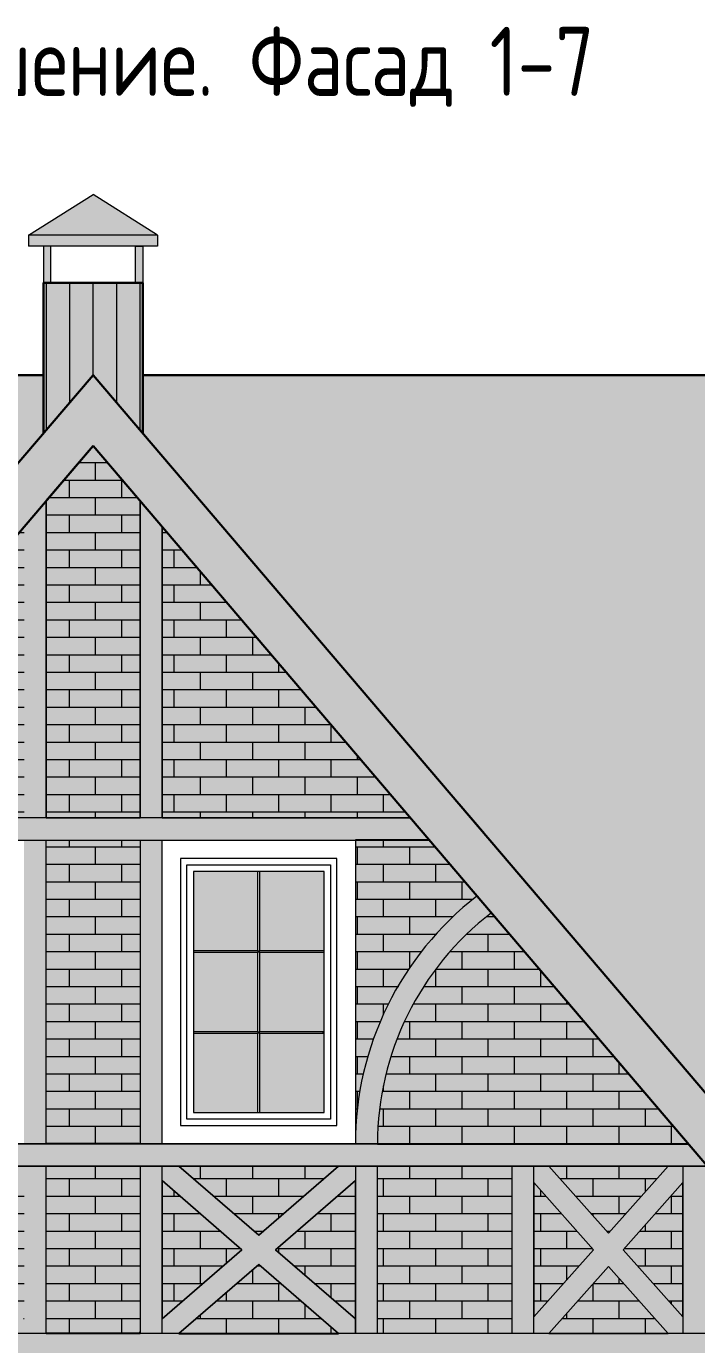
# Model space of a CAD drawing. Header units: millimetres. Extents: x -56498 to 234605, y -296269 to -29969.
# Drawn here: x 214122 to 217763, y -129882 to -122723 of the extents above; entities that cross this region are included whole.
import ezdxf
from ezdxf.enums import TextEntityAlignment as Align

# ---------------------------------------------------------------- set-up
doc = ezdxf.new("R2010")
doc.units = ezdxf.units.MM
doc.header["$LTSCALE"] = 100
for name, color, linetype, lineweight in [('0.3', 7, 'Continuous', 30), ('Примітки 0.09', 200, 'Continuous', 9), ('Тонкі 0.18', 142, 'Continuous', 18), ('Штрихування 0.09', 253, 'Continuous', 9)]:
    doc.layers.add(name, color=color, linetype=linetype, lineweight=lineweight)
doc.styles.add('SPDS', font='SPDS.shx', dxfattribs={"width": 0.9})
pattern_1 = [(0, (15, 0), (125, 200), [220, -30]), (0, (15, 15), (125, 200), [220, -30]), (90, (235, 0), (-125, 200), [200, -200]), (90, (265, 0), (-125, 200), [200, -200])]
pattern_2 = [(0, (0, 0), (0, 94.83851999999999), []), (90, (0, 0), (-142.24, 94.83851999999999), [94.83851999999999, -94.83851999999999])]

msp = doc.modelspace()

# ---------------------------------------------------------------- hatches: boundary and pattern name
at = {"layer": 'Тонкі 0.18', "ltscale": 0.75, "true_color": 0xa64f21}
msp.add_hatch(color=34, dxfattribs=at).paths.add_polyline_path([(214754.1284756208, -124116.628634525), (214714.1284756208, -124116.628634525), (214214.1284756208, -124116.628634525), (214214.1284756208, -124933.0637513297), (214484.1284756208, -124616.628634525), (214754.1284756207, -124933.060644313)])
h = msp.add_hatch(color=34, dxfattribs=at)
h.paths.add_polyline_path([(208484.1320691197, -126486.8684205032), (208482.1811435979, -126487.8888629359), (208482.1811435979, -126424.8364507853), (208909.1712082688, -126424.8364507853), (208909.1712082688, -124616.628634525), (205834.1824293874, -124616.628634525), (205834.1824293874, -126424.8364507853), (206261.1274727, -126424.8364507853), (206261.1274727001, -126487.8888629358), (206259.1765471773, -126486.8655780447), (206259.1765471773, -127679.9268673955), (206259.1765471773, -127723.2224068589), (205834.1824293874, -127723.2224068589), (205834.1824293873, -129216.6558937469), (208909.1712082688, -129216.6558937469), (208909.1712082688, -127723.2224068589), (208484.1320691197, -127723.2224068589), (208484.1320691197, -127679.9268673955)])
h.paths.add_polyline_path([(205834.1824293874, -124616.628634525), (203059.1709601506, -124616.6286345249), (203059.1709601506, -129216.6558937469), (205834.1824293874, -129216.6558937469), (205834.1824293874, -127723.2224068589), (205409.1658009168, -127723.2224068589), (205409.1658009168, -127679.9268673955), (205409.1658009168, -126486.8458681377), (205407.162350478, -126487.8888629358), (205407.162350478, -126424.8364507853), (205834.1824293874, -126424.8364507853)])
h.paths.add_polyline_path([(214214.1284756208, -124933.0637513297), (214214.1284756207, -124616.628634525), (208909.1712082688, -124616.6286345249), (208909.1712082688, -126424.8364507853), (209336.1612729396, -126424.8364507853), (209336.1612729396, -126487.8888629358), (209334.1353118212, -126486.8458681377), (209334.1353118212, -127679.9268673955), (209334.1353118212, -127723.2224068589), (208909.1712082688, -127723.2224068589), (208909.1712082688, -129216.6558937469), (210559.1664682763, -129216.6558937469), (211496.9613594555, -128117.5344690402)])
h = msp.add_hatch(color=34, dxfattribs=at)
h.paths.add_polyline_path([(225909.1235088883, -124616.628634525), (223134.1195432119, -124616.628634525), (223134.1195432119, -126424.8364507853), (223561.1096078823, -126424.8364507853), (223561.1096078822, -126487.8888629358), (223559.1586823605, -126486.8655780452), (223559.1586823605, -127679.9268673955), (223559.1586823605, -127710.7664977583), (223549.1039123642, -127710.7664977583), (223549.1039123643, -127723.2224068589), (223134.1195432119, -127723.2224068589), (223134.1195432119, -129216.655893747), (225909.1235088883, -129216.655893747)])
h.paths.add_polyline_path([(223134.1195432119, -124616.628634525), (220059.1607785685, -124616.628634525), (220059.1607785684, -126424.8364507853), (220486.1508432393, -126424.8364507853), (220486.1508432393, -126487.8888629358), (220484.1248821209, -126486.8458681377), (220484.1248821209, -127679.9268673955), (220484.1248821209, -127710.7664977583), (220474.1451477203, -127710.7664977583), (220474.1451477204, -127723.2224068589), (220059.1607785684, -127723.2224068589), (220059.1607785684, -129216.655893747), (223134.1195432119, -129216.655893747), (223134.1195432119, -127723.2224068589), (222719.1351740596, -127723.2224068589), (222719.1351740596, -127710.7664977583), (222709.1554396599, -127710.7664977583), (222709.1554396599, -127679.9268673955), (222709.1554396599, -126486.8458681377), (222707.1294785415, -126487.8888629358), (222707.1294785415, -126424.8364507853), (223134.1195432119, -126424.8364507853)])
h.paths.add_polyline_path([(220059.1607785684, -124616.628634525), (214754.1284756208, -124616.628634525), (214754.1284756208, -124933.060644313), (218409.1655185609, -129216.6558937469), (220059.1607785685, -129216.655893747), (220059.1607785685, -127723.2224068589), (219644.1764094166, -127723.2224068589), (219644.1764094166, -127710.7664977583), (219634.1216394203, -127710.7664977583), (219634.1216394203, -127679.9268673955), (219634.1216394203, -126486.8655780447), (219632.1707138976, -126487.8888629359), (219632.1707138976, -126424.8364507853), (220059.1607785684, -126424.8364507853)])
at = {"layer": 'Тонкі 0.18', "ltscale": 0.75, "true_color": 0xf4ebd8}
h = msp.add_hatch(color=254, dxfattribs=at)
h.paths.add_polyline_path([(214859.1563893752, -125441.3079704512), (214859.1563893752, -127021.6245678848), (216207.5834388159, -127021.6245678848)])
h.paths.add_polyline_path([(214739.1744697883, -125300.6927113657), (214484.1284756207, -125001.7863538737), (214229.1575170489, -125300.6381295643), (214229.1575170488, -127021.6245678848), (214739.1744697884, -127021.6245678848)])
h.paths.add_polyline_path([(214109.1755974621, -125441.2773490029), (212760.7108839584, -127021.6245678848), (214109.175597462, -127021.6245678848)])
h.paths.add_polyline_path([(214739.1744697884, -127141.6289981502), (214229.1575170489, -127141.6289981502), (214229.1575170488, -128791.6542723971), (214739.1744697883, -128791.6542723971)])
h = msp.add_hatch(color=254, dxfattribs=at)
h.paths.add_polyline_path([(217717.8625634932, -128791.6542723971), (216647.9790653512, -127537.7344069127), (216551.4684653857, -127617.9730770919), (216481.3437058451, -127685.1693466477), (216382.6811116841, -127795.6207424712), (216315.3719302295, -127884.7461775314), (216226.9597941178, -128026.1876240837), (216162.5036641283, -128156.3318145077), (216104.5226119968, -128309.4273248101), (216055.5178808567, -128504.0918451554), (216035.003504766, -128655.5234242647), (216029.1294978299, -128791.6266656045)])
h.paths.add_polyline_path([(216569.9777558974, -127446.3399830324), (216309.9696571741, -127141.6214945908), (215909.1294980541, -127141.6214945908), (215909.1294980541, -128791.6542723971), (215913.3044222456, -128672.5678903382), (215927.3410530362, -128543.4785198637), (215946.6273612402, -128436.5692070461), (216009.3867608634, -128216.5028202935), (216077.7684164045, -128053.4942361577), (216204.786874632, -127833.6822904985), (216304.3496817643, -127701.9799757453), (216400.9471071005, -127595.7914409703), (216485.1657885491, -127516.3285308359)])
h = msp.add_hatch(color=254, dxfattribs=at)
h.paths.add_polyline_path([(217689.1239298459, -129001.8289795654), (217364.4449016715, -129366.6520521303), (217689.1239298459, -129731.4000890976)])
h.paths.add_polyline_path([(217608.8358410669, -128911.6361919834), (216959.4777847181, -128911.6361919835), (217284.1568128925, -129276.3842289516)])
h.paths.add_polyline_path([(216879.1146603415, -129001.8289795655), (216879.1146603415, -129731.4000890975), (217203.7936885169, -129366.6520521303)])
h.paths.add_polyline_path([(217284.1568128925, -129456.8448397114), (216959.4777847181, -129821.5928766796), (217608.8358410669, -129821.5928766796)])
h.paths.add_polyline_path([(216759.1327407547, -128911.6361919834), (216029.1114176409, -128911.6361919834), (216029.111417641, -129821.5928766796), (216759.1327407547, -129821.5928766796)])
h.paths.add_polyline_path([(215909.1294980541, -128991.0238535986), (215475.7989254375, -129366.6520521303), (215909.1294980541, -129742.2052150644)])
h.paths.add_polyline_path([(215384.1804615139, -129446.0397137455), (214950.7748532997, -129821.5928766796), (215817.5110341296, -129821.5928766796)])
h.paths.add_polyline_path([(214859.1563893752, -128991.0238535986), (214859.1563893752, -129742.2052150644), (215292.5619975884, -129366.6520521303)])
h.paths.add_polyline_path([(215817.5110341296, -128911.6361919834), (214950.7748532997, -128911.6361919834), (215384.1804615139, -129287.1893549175)])
h.paths.add_polyline_path([(214739.1744697884, -128911.6361919835), (214229.1575170488, -128911.6361919835), (214229.1575170489, -129821.5928766796), (214739.1744697884, -129821.5928766796)])
h.paths.add_polyline_path([(214109.175597462, -128991.0238535986), (213675.7699892489, -129366.6520521303), (214109.175597462, -129742.2052150644)])
h.paths.add_polyline_path([(214017.5571335375, -128911.6361919834), (213150.745917111, -128911.6361919834), (213584.1515253243, -129287.1893549175)])
h.paths.add_polyline_path([(213492.5330614006, -129366.6520521303), (213059.1274531865, -128991.0238535986), (213059.1274531865, -129742.2052150644)])
h.paths.add_polyline_path([(213584.1515253242, -129446.0397137455), (213150.745917111, -129821.5928766796), (214017.5571335375, -129821.5928766796)])
h.paths.add_polyline_path([(212939.1455335996, -128911.6361919834), (212209.1242104859, -128911.6361919834), (212209.1242104859, -129821.5928766796), (212939.1455335997, -129821.5928766796)])
h.paths.add_polyline_path([(212089.1422908991, -129001.8289795655), (211764.4632627246, -129366.6520521303), (212089.1422908991, -129731.4000890976)])
h.paths.add_polyline_path([(212008.8542021202, -128911.6361919834), (211359.4961457703, -128911.6361919834), (211684.1751739447, -129276.3842289517)])
h.paths.add_polyline_path([(211279.1330213937, -129001.8289795654), (211279.1330213937, -129731.4000890976), (211603.8120495691, -129366.6520521303)])
h.paths.add_polyline_path([(211684.1751739447, -129456.8448397114), (211359.4961457704, -129821.5928766796), (212008.8542021201, -129821.5928766796)])
h.paths.add_polyline_path([(214859.1563893752, -129941.6498318626), (214109.175597462, -129941.6498318626), (214109.175597462, -131041.634165935), (214859.1563893752, -131041.634165935)])
h.paths.add_polyline_path([(214859.1563893752, -131041.634165935), (214109.175597462, -131041.634165935), (214109.175597462, -132141.6185000075), (212459.1428196558, -132141.6185000075), (212459.1428196558, -131041.634165935), (211159.1511018079, -131041.634165935), (211159.1511018078, -133966.6342899941), (212459.1428196558, -133966.6342899941), (212459.1428196558, -133141.617901091), (214109.175597462, -133141.617901091), (214109.175597462, -133966.6342899941), (214859.1563893752, -133966.6342899941), (214859.1563893752, -133141.617901091), (216509.1141315848, -133141.617901091), (216509.1141315848, -133966.6342899941), (217809.1808850302, -133966.6342899941), (217809.1808850302, -131041.634165935), (216509.1141315848, -131041.634165935), (216509.1141315848, -132141.6185000075), (214859.1563893752, -132141.6185000074)])
h.paths.add_polyline_path([(217809.1808850303, -129941.6498318626), (216509.1141315848, -129941.6498318626), (216509.1141315848, -131041.634165935), (217809.1808850302, -131041.634165935)])
h.paths.add_polyline_path([(212459.1428196558, -129941.6498318626), (211159.1511018078, -129941.6498318626), (211159.1511018078, -131041.634165935), (212459.1428196558, -131041.634165935)])
h.paths.add_polyline_path([(217809.1808850303, -133966.6342899941), (216509.1141315848, -133966.6342899941), (216509.1141315848, -134791.6506788972), (214859.1563893752, -134791.6506788972), (214859.1563893752, -133966.6342899941), (214109.175597462, -133966.6342899941), (214109.175597462, -134791.5756433006), (214109.175597462, -134791.6506788972), (212459.1428196558, -134791.6506788972), (212459.1428196558, -133966.6342899941), (211159.1511018079, -133966.6342899941), (211159.1511018078, -135646.5920322033), (217809.1808850303, -135646.5920322033)])
at = {"layer": 'Штрихування 0.09', "true_color": 0xa64517}
h = msp.add_hatch(color=34, dxfattribs=at)
h.paths.add_polyline_path([(214484.1284756208, -123635.6117346008), (214134.1284756208, -123856.628634525), (214834.1284756208, -123856.628634525)])
h.paths.add_polyline_path([(214834.1284756207, -123856.628634525), (214134.1284756208, -123856.628634525), (214134.1284756208, -123916.628634525), (214834.1284756208, -123916.628634525)])
h.paths.add_polyline_path([(214754.1284756208, -123916.628634525), (214714.1284756208, -123916.628634525), (214714.1284756208, -124116.628634525), (214754.1284756208, -124116.628634525)])
h.paths.add_polyline_path([(214254.1284756208, -123916.628634525), (214214.1284756207, -123916.628634525), (214214.1284756208, -124116.628634525), (214254.1284756207, -124116.628634525)])
at = {"layer": 'Штрихування 0.09', "ltscale": 0.75}
h = msp.add_hatch(dxfattribs=at)
h.set_pattern_fill('ANSI31', scale=40, angle=45, style=0)
h.set_pattern_definition([(90, (166987.4496650159, -20832.98742844115), (-127, 2.131628207280301e-14), [])])
h.paths.add_polyline_path([(214754.1284756208, -124116.628634525), (214714.1284756208, -124116.628634525), (214214.1284756208, -124116.628634525), (214214.1284756208, -124933.0637513297), (214484.1284756208, -124616.628634525), (214754.1284756207, -124933.060644313)])
h = msp.add_hatch(dxfattribs=at)
h.set_pattern_fill('SQSHNGLE', color=256, scale=500, style=0, pattern_type=2)
h.set_pattern_definition(pattern_1)
h.paths.add_polyline_path([(208484.1320691197, -126486.8684205032), (208482.1811435979, -126487.8888629359), (208482.1811435979, -126424.8364507853), (208909.1712082688, -126424.8364507853), (208909.1712082688, -124616.628634525), (205834.1824293874, -124616.628634525), (205834.1824293874, -126424.8364507853), (206261.1274727, -126424.8364507853), (206261.1274727001, -126487.8888629358), (206259.1765471773, -126486.8655780447), (206259.1765471773, -127679.9268673955), (206259.1765471773, -127723.2224068589), (205834.1824293874, -127723.2224068589), (205834.1824293873, -129216.6558937469), (208909.1712082688, -129216.6558937469), (208909.1712082688, -127723.2224068589), (208484.1320691197, -127723.2224068589), (208484.1320691197, -127679.9268673955)])
h.paths.add_polyline_path([(205834.1824293874, -124616.628634525), (203059.1709601506, -124616.6286345249), (203059.1709601506, -129216.6558937469), (205834.1824293874, -129216.6558937469), (205834.1824293874, -127723.2224068589), (205409.1658009168, -127723.2224068589), (205409.1658009168, -127679.9268673955), (205409.1658009168, -126486.8458681377), (205407.162350478, -126487.8888629358), (205407.162350478, -126424.8364507853), (205834.1824293874, -126424.8364507853)])
h.paths.add_polyline_path([(214214.1284756208, -124933.0637513297), (214214.1284756207, -124616.628634525), (208909.1712082688, -124616.6286345249), (208909.1712082688, -126424.8364507853), (209336.1612729396, -126424.8364507853), (209336.1612729396, -126487.8888629358), (209334.1353118212, -126486.8458681377), (209334.1353118212, -127679.9268673955), (209334.1353118212, -127723.2224068589), (208909.1712082688, -127723.2224068589), (208909.1712082688, -129216.6558937469), (210559.1664682763, -129216.6558937469), (211496.9613594555, -128117.5344690402)])
at = {"layer": 'Штрихування 0.09', "true_color": 0xa64517}
for points in [[(214484.1284756085, -124616.6286345393), (218409.165518561, -129216.6558937469), (218488.102966595, -129694.3325041845), (214484.1284756208, -125001.7863538737), (210480.1539846465, -129694.3325041845), (210559.1664682762, -129216.6558937469)], [(216647.9683329593, -127537.7426313444), (216647.9786047754, -127537.7338671108), (216621.7425626662, -127506.9848234537), (216621.7317090002, -127506.9940844947), (216569.9777558973, -127446.3399830324, 0.2323512702862268), (215909.1294980541, -128791.5990582422), (215909.1294980541, -128791.6542723971), (216029.1294980712, -128791.6542723971, -0.2333381603678077)]]:
    msp.add_hatch(color=34, dxfattribs=at).paths.add_polyline_path(points)
at = {"layer": 'Штрихування 0.09', "ltscale": 0.75}
h = msp.add_hatch(dxfattribs=at)
h.set_pattern_fill('SQSHNGLE', color=256, scale=500, style=0, pattern_type=2)
h.set_pattern_definition(pattern_1)
h.paths.add_polyline_path([(225909.1235088883, -124616.628634525), (223134.1195432119, -124616.628634525), (223134.1195432119, -126424.8364507853), (223561.1096078823, -126424.8364507853), (223561.1096078822, -126487.8888629358), (223559.1586823605, -126486.8655780452), (223559.1586823605, -127679.9268673955), (223559.1586823605, -127710.7664977583), (223549.1039123642, -127710.7664977583), (223549.1039123643, -127723.2224068589), (223134.1195432119, -127723.2224068589), (223134.1195432119, -129216.655893747), (225909.1235088883, -129216.655893747)])
h.paths.add_polyline_path([(223134.1195432119, -124616.628634525), (220059.1607785685, -124616.628634525), (220059.1607785684, -126424.8364507853), (220486.1508432393, -126424.8364507853), (220486.1508432393, -126487.8888629358), (220484.1248821209, -126486.8458681377), (220484.1248821209, -127679.9268673955), (220484.1248821209, -127710.7664977583), (220474.1451477203, -127710.7664977583), (220474.1451477204, -127723.2224068589), (220059.1607785684, -127723.2224068589), (220059.1607785684, -129216.655893747), (223134.1195432119, -129216.655893747), (223134.1195432119, -127723.2224068589), (222719.1351740596, -127723.2224068589), (222719.1351740596, -127710.7664977583), (222709.1554396599, -127710.7664977583), (222709.1554396599, -127679.9268673955), (222709.1554396599, -126486.8458681377), (222707.1294785415, -126487.8888629358), (222707.1294785415, -126424.8364507853), (223134.1195432119, -126424.8364507853)])
h.paths.add_polyline_path([(220059.1607785684, -124616.628634525), (214754.1284756208, -124616.628634525), (214754.1284756208, -124933.060644313), (218409.1655185609, -129216.6558937469), (220059.1607785685, -129216.655893747), (220059.1607785685, -127723.2224068589), (219644.1764094166, -127723.2224068589), (219644.1764094166, -127710.7664977583), (219634.1216394203, -127710.7664977583), (219634.1216394203, -127679.9268673955), (219634.1216394203, -126486.8655780447), (219632.1707138976, -126487.8888629359), (219632.1707138976, -126424.8364507853), (220059.1607785684, -126424.8364507853)])
h = msp.add_hatch(dxfattribs=at)
h.set_pattern_fill('AR-BRSTD', color=256, scale=1.4, style=0)
h.set_pattern_definition(pattern_2)
h.paths.add_polyline_path([(214859.1563893752, -125441.3079704512), (214859.1563893752, -127021.6245678848), (216207.5834388159, -127021.6245678848)])
h.paths.add_polyline_path([(214739.1744697883, -125300.6927113657), (214484.1284756207, -125001.7863538737), (214229.1575170489, -125300.6381295643), (214229.1575170488, -127021.6245678848), (214739.1744697884, -127021.6245678848)])
h.paths.add_polyline_path([(214109.1755974621, -125441.2773490029), (212760.7108839584, -127021.6245678848), (214109.175597462, -127021.6245678848)])
h.paths.add_polyline_path([(214739.1744697884, -127141.6289981502), (214229.1575170489, -127141.6289981502), (214229.1575170488, -128791.6542723971), (214739.1744697883, -128791.6542723971)])
at = {"layer": 'Штрихування 0.09', "true_color": 0xa64517}
h = msp.add_hatch(color=34, dxfattribs=at)
h.paths.add_polyline_path([(214859.1563893752, -125441.3079704512), (214739.1744697884, -125300.6927113657), (214739.1744697884, -127021.6245678848), (214859.1563893752, -127021.6245678848)])
h.paths.add_polyline_path([(214229.1575170488, -125300.6104845395), (214109.175597462, -125441.2284318419), (214109.175597462, -127021.6245678848), (214229.1575170489, -127021.6245678848)])
h.paths.add_polyline_path([(216207.5834388159, -127021.6245678848), (212760.7064600051, -127021.6245678848), (212658.3193758036, -127141.6214945908), (213059.1274531865, -127141.6214945908), (213059.1274531865, -127141.6289981502), (214229.1575170489, -127141.6289981502), (214229.1575170489, -127141.6214945908), (214734.1470847898, -127141.6214945908), (214734.1470847897, -127141.6289981502), (215909.1294980541, -127141.6289981502), (215909.1294980541, -127141.6214945908), (216309.972480406, -127141.6214945908)])
h.paths.add_polyline_path([(214229.1575170489, -127141.6289981502), (214109.175597462, -127141.6289981502), (214109.175597462, -128791.6542723971), (214229.1575170489, -128791.6542723971)])
h.paths.add_polyline_path([(214859.1563893752, -127141.6289981502), (214739.1744697884, -127141.6289981502), (214739.1744697883, -128791.6542723971), (214859.1563893752, -128791.6542723971)])
at = {"layer": 'Штрихування 0.09', "ltscale": 0.75}
h = msp.add_hatch(dxfattribs=at)
h.set_pattern_fill('AR-BRSTD', color=256, scale=1.4, style=0)
h.set_pattern_definition(pattern_2)
h.paths.add_polyline_path([(217717.8625634932, -128791.6542723971), (216647.9790653512, -127537.7344069127), (216551.4684653857, -127617.9730770919), (216481.3437058451, -127685.1693466477), (216382.6811116841, -127795.6207424712), (216315.3719302295, -127884.7461775314), (216226.9597941178, -128026.1876240837), (216162.5036641283, -128156.3318145077), (216104.5226119968, -128309.4273248101), (216055.5178808567, -128504.0918451554), (216035.003504766, -128655.5234242647), (216029.1294978299, -128791.6266656045)])
h.paths.add_polyline_path([(216569.9777558974, -127446.3399830324), (216309.9696571741, -127141.6214945908), (215909.1294980541, -127141.6214945908), (215909.1294980541, -128791.6542723971), (215913.3044222456, -128672.5678903382), (215927.3410530362, -128543.4785198637), (215946.6273612402, -128436.5692070461), (216009.3867608634, -128216.5028202935), (216077.7684164045, -128053.4942361577), (216204.786874632, -127833.6822904985), (216304.3496817643, -127701.9799757453), (216400.9471071005, -127595.7914409703), (216485.1657885491, -127516.3285308359)])
at = {"layer": 'Штрихування 0.09'}
h = msp.add_hatch(color=7, dxfattribs=at)
h.set_gradient(color1=(209, 255, 255), color2=(250, 255, 255), one_color=1, tint=0.9900000095367432, name='CYLINDER')
h.paths.add_polyline_path([(215739.1738708723, -127311.6221431303), (215389.132810915, -127311.6221431303), (215389.132810915, -127741.6061281211), (215739.1738708724, -127741.6061281211)])
h.paths.add_polyline_path([(215379.1530765153, -127311.6221431303), (215029.1870521545, -127311.6221431303), (215029.1870521545, -127741.606128121), (215379.1530765153, -127741.6061281211)])
h.paths.add_polyline_path([(215379.1530765153, -127751.6608981178), (215029.1870521545, -127751.6608981178), (215029.1870521545, -128181.6148688692), (215379.1530765153, -128181.6148688692)])
h.paths.add_polyline_path([(215739.1738708723, -127751.6608981178), (215389.1328109149, -127751.6608981178), (215389.1328109149, -128181.6148688692), (215739.1738708724, -128181.6148688692)])
h.paths.add_polyline_path([(215739.1738708724, -128191.5946032693), (215389.1328109149, -128191.5946032693), (215389.132810915, -128621.6236096177), (215739.1738708724, -128621.6236096178)])
h.paths.add_polyline_path([(215379.1530765152, -128191.5946032693), (215029.1870521545, -128191.5946032693), (215029.1870521545, -128621.6236096177), (215379.1530765153, -128621.6236096177)])
msp.add_hatch(color=256, dxfattribs=at).paths.add_polyline_path([(215739.1738708724, -128181.6148688692), (215729.1191008751, -128181.6148688692), (215729.1191008751, -128191.5946032693), (215739.1738708724, -128191.5946032693), (215739.1738708724, -128181.6148688692)], flags=0)
at = {"layer": 'Штрихування 0.09', "true_color": 0xa64517}
h = msp.add_hatch(color=34, dxfattribs=at)
h.paths.add_polyline_path([(214229.1575170489, -128911.6361919834), (214109.175597462, -128911.6361919834), (214109.175597462, -129821.5928766796), (214229.1575170489, -129821.5928766796)])
h.paths.add_polyline_path([(215909.1294980541, -128991.0238535986), (215909.1294980541, -128911.6361919835), (215817.5110341295, -128911.6361919835), (215384.180461514, -129287.1893549175), (214950.7748532997, -128911.6361919834), (214859.1563893752, -128911.6361919834), (214859.1563893752, -128991.0238535986), (215292.5619975884, -129366.6520521303), (214859.1563893752, -129742.2052150644), (214859.1563893752, -129821.5928766796), (214950.7748532998, -129821.5928766796), (215384.1804615139, -129446.0397137455), (215817.5110341296, -129821.5928766796), (215909.1294980541, -129821.5928766796), (215909.1294980541, -129742.2052150644), (215475.7989254376, -129366.6520521303)])
h.paths.add_polyline_path([(217689.1239298459, -129001.8289795654), (217689.1239298459, -128911.6361919834), (217608.8358410669, -128911.6361919834), (217284.1568128925, -129276.3842289516), (216959.4777847181, -128911.6361919834), (216879.1146603415, -128911.6361919834), (216879.1146603416, -129001.8289795655), (217203.7936885169, -129366.6520521303), (216879.1146603415, -129731.4000890976), (216879.1146603415, -129821.5928766796), (216959.477784718, -129821.5928766796), (217284.1568128925, -129456.8448397114), (217608.8358410669, -129821.5928766796), (217689.1239298459, -129821.5928766796), (217689.1239298459, -129731.4000890976), (217364.4449016715, -129366.6520521303)])
h.paths.add_polyline_path([(213059.1274531865, -128991.0238535986), (213059.1274531865, -128911.6361919834), (212939.1455335996, -128911.6361919834), (212939.1455335997, -129821.5928766796), (213059.1274531865, -129821.5928766796)])
h.paths.add_polyline_path([(212209.1242104859, -128911.6361919834), (212089.1422908991, -128911.6361919834), (212089.142290899, -129821.5928766796), (212209.1242104858, -129821.5928766795)])
h.paths.add_polyline_path([(211279.1330213937, -128911.6361919834), (211159.1511018079, -128911.6361919834), (211159.1511018079, -129821.5928766796), (211279.1330213937, -129821.5928766796)])
h.paths.add_polyline_path([(214109.175597462, -128991.0238535987), (214109.1755974621, -128911.6361919835), (214017.5571335374, -128911.6361919835), (213584.1515253242, -129287.1893549175), (213150.745917111, -128911.6361919834), (213059.1274531865, -128911.6361919834), (213059.1274531865, -128991.0238535986), (213492.5330614006, -129366.6520521303), (213059.1274531865, -129742.2052150644), (213059.1274531865, -129821.5928766796), (213150.7459171111, -129821.5928766796), (213584.1515253243, -129446.0397137455), (214017.5571335375, -129821.5928766796), (214109.175597462, -129821.5928766796), (214109.175597462, -129742.2052150644), (213675.7699892489, -129366.6520521303)])
h.paths.add_polyline_path([(212089.1422908991, -129001.8289795654), (212089.1422908991, -128911.6361919835), (212008.8542021201, -128911.6361919835), (211684.1751739447, -129276.3842289516), (211359.4961457703, -128911.6361919834), (211279.1330213938, -128911.6361919834), (211279.1330213938, -129001.8289795655), (211603.8120495691, -129366.6520521303), (211279.1330213937, -129731.4000890976), (211279.1330213938, -129821.5928766796), (211359.4961457703, -129821.5928766796), (211684.1751739447, -129456.8448397114), (212008.85420212, -129821.5928766796), (212089.1422908991, -129821.5928766796), (212089.1422908991, -129731.4000890976), (211764.4632627247, -129366.6520521303)])
h.paths.add_polyline_path([(217809.1058497396, -129821.5928766796), (211159.1511018079, -129821.5928766796), (211159.1511018079, -129941.6498318626), (217809.1058497472, -129941.6498318626)])
h.paths.add_polyline_path([(214859.1563893752, -128991.0238535986), (214859.1563893752, -128911.6361919834), (214739.1744697884, -128911.6361919834), (214739.1744697884, -129821.5928766796), (214859.1563893752, -129821.5928766796)])
h.paths.add_polyline_path([(216029.111417641, -128911.6361919835), (215909.1294980541, -128911.6361919835), (215909.1294980541, -129821.5928766796), (216029.111417641, -129821.5928766796)])
h.paths.add_polyline_path([(216879.1146603415, -129001.8289795655), (216879.1146603415, -128911.6361919834), (216759.1327407548, -128911.6361919834), (216759.1327407548, -129821.5928766796), (216879.1146603415, -129821.5928766796)])
h.paths.add_polyline_path([(217809.1808850303, -128911.6361919835), (217689.1239298459, -128911.6361919834), (217689.1239298459, -129731.4000890976), (217689.1239298459, -129821.5928766796), (217809.1808850303, -129821.5928766796)])
h.paths.add_polyline_path([(211159.1511018079, -128898.5799981079), (211250.432944092, -128791.6542723971), (217717.8625634932, -128791.6542723971), (217809.1808850303, -128898.5799981079), (217809.1808850303, -128911.6361919834), (211159.1511018079, -128911.6361919834)])
at = {"layer": 'Штрихування 0.09', "ltscale": 0.75}
h = msp.add_hatch(dxfattribs=at)
h.set_pattern_fill('AR-BRSTD', color=256, scale=1.4, style=0)
h.set_pattern_definition(pattern_2)
h.paths.add_polyline_path([(217689.1239298459, -129001.8289795654), (217364.4449016715, -129366.6520521303), (217689.1239298459, -129731.4000890976)])
h.paths.add_polyline_path([(217608.8358410669, -128911.6361919834), (216959.4777847181, -128911.6361919835), (217284.1568128925, -129276.3842289516)])
h.paths.add_polyline_path([(216879.1146603415, -129001.8289795655), (216879.1146603415, -129731.4000890975), (217203.7936885169, -129366.6520521303)])
h.paths.add_polyline_path([(217284.1568128925, -129456.8448397114), (216959.4777847181, -129821.5928766796), (217608.8358410669, -129821.5928766796)])
h.paths.add_polyline_path([(216759.1327407547, -128911.6361919834), (216029.1114176409, -128911.6361919834), (216029.111417641, -129821.5928766796), (216759.1327407547, -129821.5928766796)])
h.paths.add_polyline_path([(215909.1294980541, -128991.0238535986), (215475.7989254375, -129366.6520521303), (215909.1294980541, -129742.2052150644)])
h.paths.add_polyline_path([(215384.1804615139, -129446.0397137455), (214950.7748532997, -129821.5928766796), (215817.5110341296, -129821.5928766796)])
h.paths.add_polyline_path([(214859.1563893752, -128991.0238535986), (214859.1563893752, -129742.2052150644), (215292.5619975884, -129366.6520521303)])
h.paths.add_polyline_path([(215817.5110341296, -128911.6361919834), (214950.7748532997, -128911.6361919834), (215384.1804615139, -129287.1893549175)])
h.paths.add_polyline_path([(214739.1744697884, -128911.6361919835), (214229.1575170488, -128911.6361919835), (214229.1575170489, -129821.5928766796), (214739.1744697884, -129821.5928766796)])
h.paths.add_polyline_path([(214109.175597462, -128991.0238535986), (213675.7699892489, -129366.6520521303), (214109.175597462, -129742.2052150644)])
h.paths.add_polyline_path([(214017.5571335375, -128911.6361919834), (213150.745917111, -128911.6361919834), (213584.1515253243, -129287.1893549175)])
h.paths.add_polyline_path([(213492.5330614006, -129366.6520521303), (213059.1274531865, -128991.0238535986), (213059.1274531865, -129742.2052150644)])
h.paths.add_polyline_path([(213584.1515253242, -129446.0397137455), (213150.745917111, -129821.5928766796), (214017.5571335375, -129821.5928766796)])
h.paths.add_polyline_path([(212939.1455335996, -128911.6361919834), (212209.1242104859, -128911.6361919834), (212209.1242104859, -129821.5928766796), (212939.1455335997, -129821.5928766796)])
h.paths.add_polyline_path([(212089.1422908991, -129001.8289795655), (211764.4632627246, -129366.6520521303), (212089.1422908991, -129731.4000890976)])
h.paths.add_polyline_path([(212008.8542021202, -128911.6361919834), (211359.4961457703, -128911.6361919834), (211684.1751739447, -129276.3842289517)])
h.paths.add_polyline_path([(211279.1330213937, -129001.8289795654), (211279.1330213937, -129731.4000890976), (211603.8120495691, -129366.6520521303)])
h.paths.add_polyline_path([(211684.1751739447, -129456.8448397114), (211359.4961457704, -129821.5928766796), (212008.8542021201, -129821.5928766796)])
h.paths.add_polyline_path([(214859.1563893752, -129941.6498318626), (214109.175597462, -129941.6498318626), (214109.175597462, -131041.634165935), (214859.1563893752, -131041.634165935)])
h.paths.add_polyline_path([(214859.1563893752, -131041.634165935), (214109.175597462, -131041.634165935), (214109.175597462, -132141.6185000075), (212459.1428196558, -132141.6185000075), (212459.1428196558, -131041.634165935), (211159.1511018079, -131041.634165935), (211159.1511018078, -133966.6342899941), (212459.1428196558, -133966.6342899941), (212459.1428196558, -133141.617901091), (214109.175597462, -133141.617901091), (214109.175597462, -133966.6342899941), (214859.1563893752, -133966.6342899941), (214859.1563893752, -133141.617901091), (216509.1141315848, -133141.617901091), (216509.1141315848, -133966.6342899941), (217809.1808850302, -133966.6342899941), (217809.1808850302, -131041.634165935), (216509.1141315848, -131041.634165935), (216509.1141315848, -132141.6185000075), (214859.1563893752, -132141.6185000074)])
h.paths.add_polyline_path([(217809.1808850303, -129941.6498318626), (216509.1141315848, -129941.6498318626), (216509.1141315848, -131041.634165935), (217809.1808850302, -131041.634165935)])
h.paths.add_polyline_path([(212459.1428196558, -129941.6498318626), (211159.1511018078, -129941.6498318626), (211159.1511018078, -131041.634165935), (212459.1428196558, -131041.634165935)])
h.paths.add_polyline_path([(217809.1808850303, -133966.6342899941), (216509.1141315848, -133966.6342899941), (216509.1141315848, -134791.6506788972), (214859.1563893752, -134791.6506788972), (214859.1563893752, -133966.6342899941), (214109.175597462, -133966.6342899941), (214109.175597462, -134791.5756433006), (214109.175597462, -134791.6506788972), (212459.1428196558, -134791.6506788972), (212459.1428196558, -133966.6342899941), (211159.1511018079, -133966.6342899941), (211159.1511018078, -135646.5920322033), (217809.1808850303, -135646.5920322033)])

# ---------------------------------------------------------------- linework, layer by layer
for p, q in [((216783.1441317918, -124616.628634525), (216994.8195508998, -124616.628634525)), ((217076.5333160213, -124616.628634525), (217288.2087351302, -124616.628634525)), ((217369.9975358493, -124616.628634525), (217556.4609943685, -124616.628634525)), ((216207.6211028798, -127021.6245678848), (214859.1563893752, -125441.2773490029)), ((216610.4872231182, -127108.658356833), (216473.0970450297, -126947.6469728122)), ((216309.9696571741, -127141.6214945908), (215909.1294980541, -127141.6214945908)), ((216543.8556129907, -127415.7040197154), (216309.9696571741, -127141.6214945908)), ((217717.8625634932, -128791.6542723971), (216621.7425626662, -127506.9848234537)), ((214734.1470847898, -128791.6542723971), (214229.1575170489, -128791.6542723971)), ((216029.1114176409, -128791.6542723971), (217717.8625634932, -128791.6542723971)), ((214734.1470847898, -129821.5928766796), (214229.1575170489, -129821.5928766796)), ((214736.9234018791, -129816.6405272781), (214734.1470847898, -129816.6405272781)), ((214739.1744697884, -129821.5928766796), (214734.1470847898, -129821.5928766796)), ((214739.1744697884, -129816.6405272781), (214736.9234018791, -129816.6405272781)), ((214950.7748532997, -129821.5928766796), (215817.5110341296, -129821.5928766796))]:
    msp.add_line(p, q)
at = {"layer": '0.3'}
for p, q in [((214214.1284756208, -124616.628634525), (203059.1709601506, -124616.628634525)), ((214214.1284756208, -124616.628634525), (203059.1709601506, -124616.628634525)), ((210559.1664682762, -129216.6558937469), (214484.1284756208, -124616.628634525)), ((211496.9613594555, -128117.5344690402), (214484.1284756208, -124616.628634525)), ((214484.1284756208, -124616.628634525), (218409.165518561, -129216.6558937469)), ((214484.1284756208, -124616.628634525), (218409.165518561, -129216.6558937469)), ((225909.1235088883, -124616.628634525), (214754.1284756208, -124616.628634525)), ((225909.1235088883, -124616.628634525), (214754.1284756208, -124616.628634525)), ((215022.6589552167, -124616.628634525), (215234.3343743238, -124616.628634525)), ((215316.0481394462, -124616.628634525), (215527.7235585543, -124616.628634525)), ((215609.5123592733, -124616.628634525), (215821.1127427856, -124616.628634525)), ((215902.9015435047, -124616.628634525), (216114.5769626118, -124616.628634525)), ((216196.2907277342, -124616.628634525), (216407.9661468432, -124616.628634525)), ((216489.7549475613, -124616.628634525), (216701.4303666693, -124616.628634525)), ((214484.1284756208, -125001.7863538737), (210559.1664682762, -129601.8136130961)), ((214484.1284756208, -125001.7863538737), (214229.1575170489, -125300.6381295643)), ((218409.165518561, -129601.8136130961), (214484.1284756208, -125001.7863538737))]:
    msp.add_line(p, q, dxfattribs=at)
msp.add_lwpolyline([(214214.1284756208, -124933.0666937128), (214214.1284756208, -124116.628634525), (214754.1284756208, -124116.628634525), (214754.1284756208, -124933.060644313)], dxfattribs=at)
at = {"layer": 'Тонкі 0.18', "ltscale": 0.75}
for p, q in [((214134.1284756208, -123856.628634525), (214484.1284756208, -123635.6117346008)), ((214834.1284756208, -123856.628634525), (214484.1284756208, -123635.6117346008)), ((214834.1284756208, -123856.628634525), (214134.1284756208, -123856.628634525)), ((214134.1284756208, -123856.628634525), (214134.1284756208, -123916.628634525)), ((214834.1284756208, -123856.628634525), (214834.1284756208, -123916.628634525)), ((214834.1284756208, -123916.628634525), (214134.1284756208, -123916.628634525))]:
    msp.add_line(p, q, dxfattribs=at)
at = {"layer": 'Тонкі 0.18'}
for p, q in [((214229.1575170489, -125300.6381295643), (214229.1575170489, -127021.6245678848)), ((214229.1575170489, -127021.6245678848), (214229.1575170489, -125300.6381295643)), ((214739.1744697884, -127021.6245678848), (214739.1744697884, -125300.6381295643)), ((214739.1744697884, -125300.6381295643), (214739.1744697884, -127021.6245678848)), ((214859.1563893752, -125441.2773490029), (214859.1563893752, -127021.6245678848)), ((214859.1563893752, -127021.6245678848), (214859.1563893752, -125441.2773490029)), ((216207.6211028798, -127021.6245678848), (212760.7108839584, -127021.6245678848)), ((214229.1575170489, -127021.6245678848), (214734.1470847898, -127021.6245678848)), ((214734.1470847898, -127021.6245678848), (214739.1744697884, -127021.6245678848)), ((214859.1563893752, -127021.6245678848), (216207.6211028798, -127021.6245678848)), ((212658.2872940665, -127141.6289981502), (216309.9696571741, -127141.6289981502)), ((214229.1575170489, -127141.6214945908), (214734.1470847898, -127141.6214945908)), ((214229.1575170489, -128791.6542723971), (214229.1575170489, -127141.6214945908)), ((214229.1575170489, -128791.6542723971), (214229.1575170489, -127141.6289981502)), ((214739.1744697884, -127141.6214945908), (214739.1744697884, -128791.6542723971)), ((214739.1744697884, -127141.6289981502), (214739.1744697884, -128791.6542723971)), ((214859.1563893752, -128791.6542723971), (214859.1563893752, -127141.6289981502)), ((215909.1294980541, -127141.6214945908), (215909.1294980541, -128791.6542723971)), ((215909.1294980541, -127141.6289981502), (215909.1294980541, -128791.6542723971)), ((214959.1788401627, -127241.6214346988), (214959.1788401627, -128691.6318216091)), ((215809.1820828642, -127241.6214346988), (214959.1788401627, -127241.6214346988)), ((215809.1820828642, -128691.6318216091), (215809.1820828642, -127241.6214346988)), ((214959.1788401627, -128691.6318216091), (215809.1820828642, -128691.6318216091)), ((217717.8625634932, -128791.6542723971), (211250.3943877465, -128791.6542723971)), ((211159.1511018079, -128911.6361919834), (217608.8358410669, -128911.6361919834)), ((214229.1575170489, -128911.6361919834), (214734.1470847898, -128911.6361919834)), ((214229.1575170489, -129821.5928766796), (214229.1575170489, -128911.6361919834)), ((214229.1575170489, -129821.5928766796), (214229.1575170489, -128911.6361919834)), ((214734.1470847898, -128911.6361919834), (214739.1744697884, -128911.6361919834)), ((214739.1744697884, -128911.6361919834), (214739.1744697884, -129821.5928766796)), ((214739.1744697884, -128911.6361919834), (214739.1744697884, -129821.5928766796)), ((214859.1563893752, -128991.0238535986), (214859.1563893752, -128911.6361919834)), ((215817.5110341296, -128911.6361919834), (214950.7748532997, -128911.6361919834)), ((214950.7748532997, -128911.6361919834), (215384.1804615139, -129287.1893549175)), ((215384.1804615139, -129287.1893549175), (214950.7748532997, -128911.6361919834)), ((215384.1804615139, -129287.1893549175), (215817.5110341296, -128911.6361919834)), ((215817.5110341296, -128911.6361919834), (215384.1804615139, -129287.1893549175)), ((215909.1294980541, -128911.6361919834), (215909.1294980541, -129821.5928766796)), ((216029.1114176409, -128911.6361919834), (216759.1327407547, -128911.6361919834)), ((216029.1114176409, -129821.5928766796), (216029.1114176409, -128911.6361919834)), ((216029.1114176409, -129821.5928766796), (216029.1114176409, -128911.6361919834)), ((216759.1327407547, -128911.6361919834), (216759.1327407547, -129821.5928766796)), ((216759.1327407547, -128911.6361919834), (216759.1327407547, -129821.5928766796)), ((216879.1146603415, -129001.8289795655), (216879.1146603415, -128911.6361919834)), ((216959.4777847181, -128911.6361919834), (217284.1568128925, -129276.3842289517)), ((217284.1568128925, -129276.3842289517), (216959.4777847181, -128911.6361919834)), ((217284.1568128925, -129276.3842289517), (217608.8358410669, -128911.6361919834)), ((217608.8358410669, -128911.6361919834), (217284.1568128925, -129276.3842289517)), ((217608.8358410669, -128911.6361919834), (217689.1239298459, -128911.6361919834)), ((217689.1239298459, -128911.6361919834), (217809.1808850303, -128911.6361919834)), ((217689.1239298459, -128911.6361919834), (217689.1239298459, -129731.4000890976)), ((215292.5619975884, -129366.6520521303), (214859.1563893752, -128991.0238535986)), ((214859.1563893752, -128991.0238535986), (214859.1563893752, -129742.2052150644)), ((214859.1563893752, -128991.0238535986), (215292.5619975884, -129366.6520521303)), ((214859.1563893752, -129821.5928766796), (214859.1563893752, -128991.0238535986)), ((215909.1294980541, -128991.0238535986), (215475.7989254375, -129366.6520521303)), ((215475.7989254375, -129366.6520521303), (215909.1294980541, -128991.0238535986)), ((215909.1294980541, -129821.5928766796), (215909.1294980541, -128991.0238535986)), ((217203.7936885169, -129366.6520521303), (216879.1146603415, -129001.8289795655)), ((216879.1146603415, -129001.8289795655), (216879.1146603415, -129731.4000890976)), ((216879.1146603415, -129001.8289795655), (217203.7936885169, -129366.6520521303)), ((216879.1146603415, -129821.5928766796), (216879.1146603415, -129001.8289795655)), ((217689.1239298459, -129001.8289795655), (217364.4449016715, -129366.6520521303)), ((217364.4449016715, -129366.6520521303), (217689.1239298459, -129001.8289795655)), ((217689.1239298459, -129731.4000890976), (217689.1239298459, -129001.8289795655)), ((214859.1563893752, -129742.2052150644), (215292.5619975884, -129366.6520521303)), ((215292.5619975884, -129366.6520521303), (214859.1563893752, -129742.2052150644)), ((215475.7989254375, -129366.6520521303), (215909.1294980541, -129742.2052150644)), ((215909.1294980541, -129742.2052150644), (215475.7989254375, -129366.6520521303)), ((216879.1146603415, -129731.4000890976), (217203.7936885169, -129366.6520521303)), ((217203.7936885169, -129366.6520521303), (216879.1146603415, -129731.4000890976)), ((217364.4449016715, -129366.6520521303), (217689.1239298459, -129731.4000890976)), ((217689.1239298459, -129731.4000890976), (217364.4449016715, -129366.6520521303)), ((215384.1804615139, -129446.0397137455), (214950.7748532997, -129821.5928766796)), ((214950.7748532997, -129821.5928766796), (215384.1804615139, -129446.0397137455)), ((215817.5110341296, -129821.5928766796), (215384.1804615139, -129446.0397137455)), ((215384.1804615139, -129446.0397137455), (215817.5110341296, -129821.5928766796)), ((217284.1568128925, -129456.8448397114), (216959.4777847181, -129821.5928766796)), ((216959.4777847181, -129821.5928766796), (217284.1568128925, -129456.8448397114)), ((217608.8358410669, -129821.5928766796), (217284.1568128925, -129456.8448397114)), ((217284.1568128925, -129456.8448397114), (217608.8358410669, -129821.5928766796)), ((217689.1239298459, -129731.4000890976), (217689.1239298459, -129821.5928766796)), ((217809.1808850303, -129821.5928766796), (211159.1511018078, -129821.5928766796)), ((216759.1327407547, -129821.5928766796), (216029.1114176409, -129821.5928766796)), ((216959.4777847181, -129821.5928766796), (217608.8358410669, -129821.5928766796))]:
    msp.add_line(p, q, dxfattribs=at)
at = {"layer": 'Тонкі 0.18', "ltscale": 0.75}
for points in [[(214214.1284756208, -124116.628634525), (214254.1284756208, -124116.628634525), (214254.1284756208, -123916.628634525), (214214.1284756208, -123916.628634525)], [(214754.1284756208, -124116.628634525), (214714.1284756208, -124116.628634525), (214714.1284756208, -123916.628634525), (214754.1284756208, -123916.628634525)]]:
    msp.add_lwpolyline(points, close=True, dxfattribs=at)
for radius, start, end in [(1699.722024740092, 127.6764775425666, 180.0009305949317), (1579.722024740092, 127.4633724957363, 180.0010012855553)]:
    msp.add_arc((217608.85152257, -128791.6266656045), radius, start, end, dxfattribs=at)
at = {"layer": 'Штрихування 0.09'}
for p, q in [((214994.1454283603, -128656.5901978154), (214994.1454283603, -127276.6255406942)), ((214994.1454283603, -127276.6255406942), (215774.14045907, -127276.6255406942)), ((215029.1870521545, -127311.6221431303), (215029.1870521545, -128621.6236096178)), ((215739.1738708724, -127311.6221431303), (215029.1870521545, -127311.6221431303)), ((215379.1530765153, -127741.6061281211), (215379.1530765153, -127311.6221431303)), ((215389.1328109149, -127311.6221431303), (215389.1328109149, -127741.6061281211)), ((215739.1738708724, -128621.6236096178), (215739.1738708724, -127311.6221431303)), ((215774.14045907, -127276.6255406942), (215774.14045907, -128656.5901978154)), ((215029.1870521545, -127741.6061281211), (215379.1530765153, -127741.6061281211)), ((215379.1530765153, -127751.6608981178), (215029.1870521545, -127751.6608981178)), ((215379.1530765153, -127741.6061281211), (215379.1530765153, -127751.6608981178)), ((215379.1530765153, -128181.6148688692), (215379.1530765153, -127751.6608981178)), ((215389.1328109149, -127751.6608981178), (215389.1328109149, -127741.6061281211)), ((215389.1328109149, -127741.6061281211), (215739.1738708724, -127741.6061281211)), ((215389.1328109149, -127751.6608981178), (215389.1328109149, -128181.6148688692)), ((215739.1738708724, -127751.6608981178), (215389.1328109149, -127751.6608981178)), ((215029.1870521545, -128181.6148688692), (215379.1530765153, -128181.6148688692)), ((215379.1530765153, -128191.5946032693), (215029.1870521545, -128191.5946032693)), ((215379.1530765153, -128181.6148688692), (215379.1530765153, -128191.5946032693)), ((215379.1530765153, -128621.6236096178), (215379.1530765153, -128191.5946032693)), ((215389.1328109149, -128191.5946032693), (215389.1328109149, -128181.6148688692)), ((215389.1328109149, -128181.6148688692), (215739.1738708724, -128181.6148688692)), ((215389.1328109149, -128191.5946032693), (215389.1328109149, -128621.6236096178)), ((215739.1738708724, -128191.5946032693), (215389.1328109149, -128191.5946032693)), ((215029.1870521545, -128621.6236096178), (215739.1738708724, -128621.6236096178)), ((215774.14045907, -128656.5901978154), (214994.1454283603, -128656.5901978154))]:
    msp.add_line(p, q, dxfattribs=at)
for points in [[(214484.1284756085, -124616.6286345393), (218409.165518561, -129216.6558937469), (218488.102966595, -129694.3325041845), (214484.1284756208, -125001.7863538737), (210480.1539846465, -129694.3325041845), (210559.1664682762, -129216.6558937469), (214484.1284756085, -124616.6286345393)], [(211159.1511018079, -128898.5799981079), (211250.432944092, -128791.6542723971), (217717.8625634932, -128791.6542723971), (217809.1808850303, -128898.5799981079), (217809.1808850303, -128911.6361919834), (211159.1511018079, -128911.6361919834), (211159.1511018079, -128898.5799981079), (211250.4329441062, -128791.6542723804)]]:
    msp.add_lwpolyline(points, dxfattribs=at)

# ---------------------------------------------------------------- texts
at = {"layer": 'Примітки 0.09', "ltscale": 0.75, "style": 'SPDS'}
msp.add_text('Цветовое решение. Фасад 1-7', height=375, dxfattribs=at).set_placement((214398.0270622139, -123100.8949219892), align=Align.CENTER)

doc.saveas('drawing.dxf')
